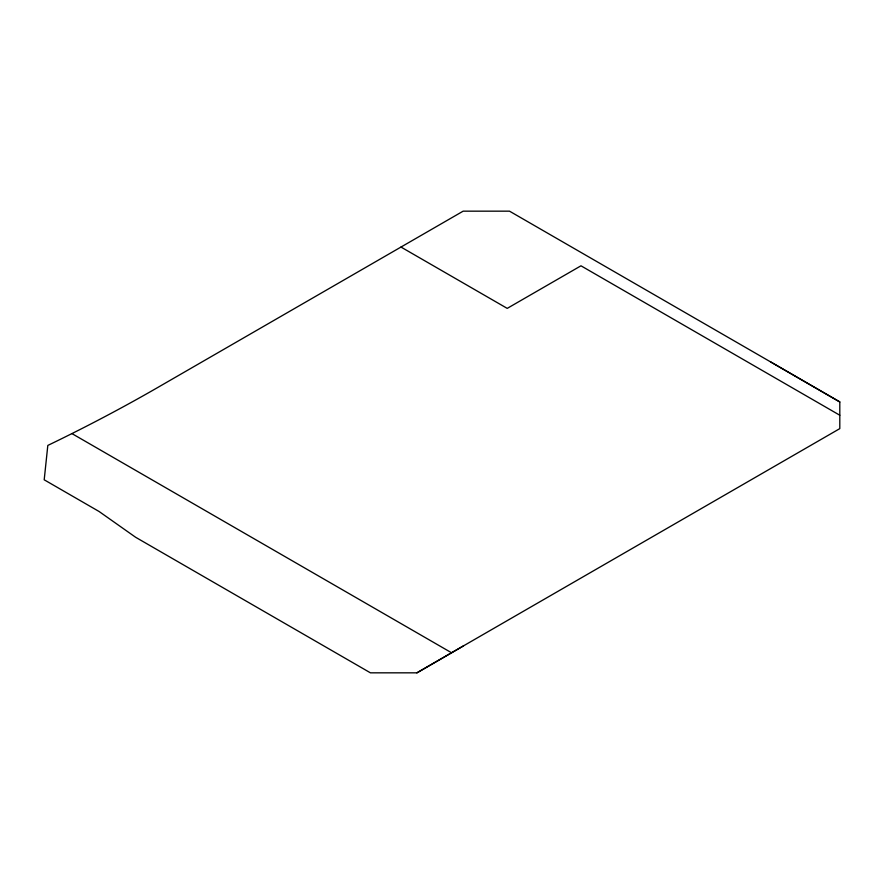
<?xml version="1.0" encoding="UTF-8"?>
<svg xmlns="http://www.w3.org/2000/svg" width="884" height="884" viewBox="0 0 884 884"><rect width="100%" height="100%" fill="white"/><g stroke="black" fill="none" stroke-linecap="round" stroke-linejoin="round"><path stroke-width="1.33" d="M463.426 645.917L417.071 672.834L370.44 672.834L135.595 537.251L99.085 511.493L44.2 479.802L47.813 445.425A1671.743 965.173 0 0 0 158.91 386.816L463.15 211.165L509.504 211.165L839.8 401.855L839.8 428.618L416.795 672.834M839.8 415.237L580.976 265.808L507.217 308.383L400.982 247.056M71.924 433.58L451.558 652.768M770.539 361.865L839.8 402.01"/></g></svg>
